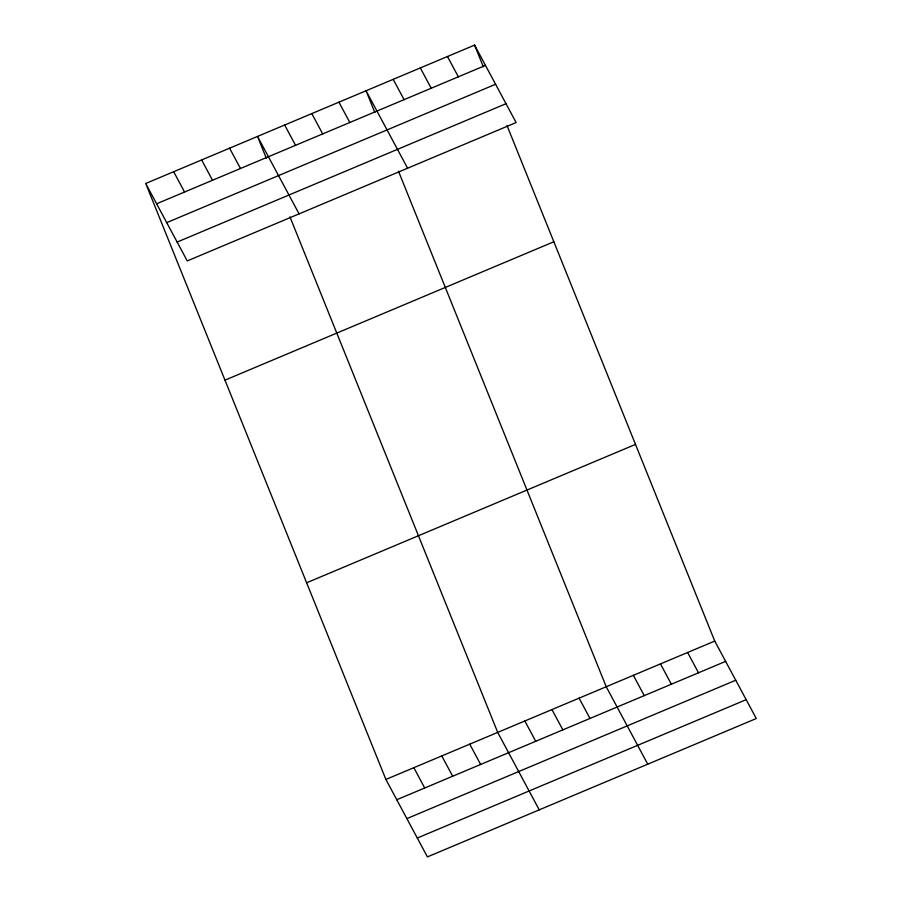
<?xml version="1.0" encoding="UTF-8"?>
<svg xmlns="http://www.w3.org/2000/svg" width="902" height="902" viewBox="0 0 902 902"><rect width="100%" height="100%" fill="white"/><g stroke="black" fill="none" stroke-linecap="round" stroke-linejoin="round"><path stroke-width="1.35" d="M145.718 183.478L474.587 45.1L516.113 122.548L187.255 260.926L145.718 183.478L385.887 779.452L427.413 856.9L756.282 718.522L714.745 641.074L507.014 125.558M156.61 203.784L485.479 65.406M166.723 222.636L495.593 84.258M177.142 242.063L506.011 103.696M224.981 380.148L553.839 241.77M306.635 582.782L635.493 444.404M385.887 779.452L714.745 641.074M396.767 799.747L725.636 661.38M406.881 818.61L735.75 680.232M417.299 838.037L746.168 699.67M447.46 56.522L458.34 76.817M420.321 67.932L431.212 88.238M393.193 79.353L404.085 99.648M687.617 652.484L698.509 672.791M407.591 168.212L366.065 90.764L374.815 112.479M660.489 663.906L671.37 684.212M338.927 102.185L349.818 122.48M633.351 675.316L644.242 695.622M311.799 113.596L322.69 133.902M647.749 764.186L606.223 686.738L398.481 171.222M284.671 125.017L295.552 145.312M579.095 698.148L589.976 718.454M299.069 213.875L257.532 136.427L266.282 158.143M551.956 709.57L562.848 729.876M229.582 148.187L240.473 168.494M524.829 720.98L535.72 741.286M201.631 159.947L212.522 180.253M539.227 809.849L497.701 732.401L289.959 216.886M173.68 171.718L184.56 192.013M469.739 744.161L480.631 764.468M441.788 755.921L452.68 776.227M413.838 767.692L424.718 787.987M474.587 45.1L483.337 66.816"/></g></svg>
